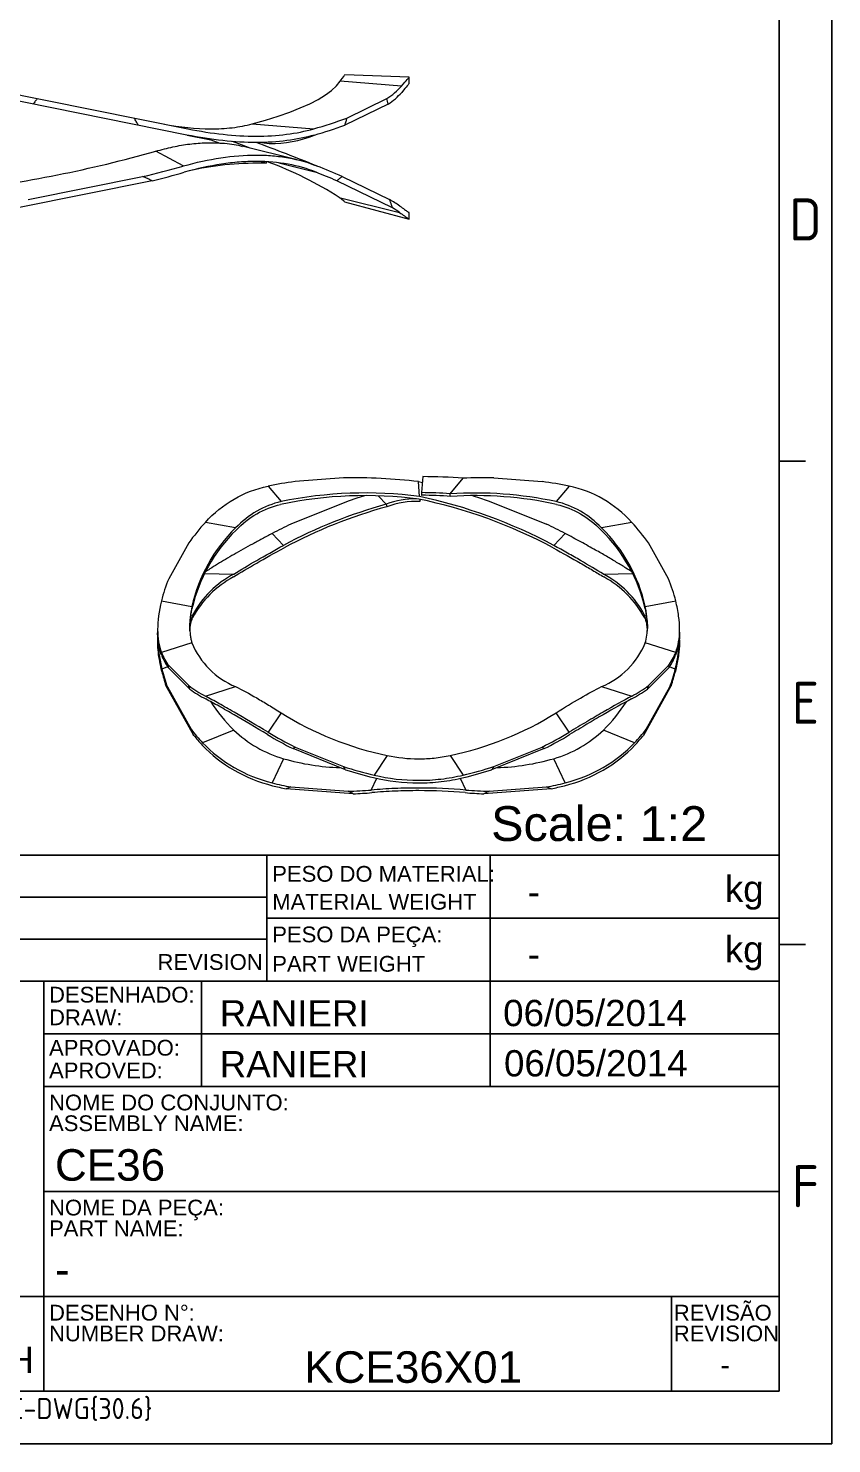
# Model space of a CAD drawing. Header units: millimetres. Extents: x 4337 to 4534, y 1258 to 1534.
# Drawn here: x 4458.8 to 4533.9, y 1258.1 to 1390.3 of the extents above; entities that cross this region are included whole.
import ezdxf
from ezdxf.enums import TextEntityAlignment as Align

# ---------------------------------------------------------------- set-up
doc = ezdxf.new("R2010")
doc.units = ezdxf.units.MM
doc.styles.add('ACISOTS', font='isocp.shx', dxfattribs={"height": 1})
doc.styles.get("Standard").update_dxf_attribs({"font": 'arial.ttf'})

msp = doc.modelspace()

# ---------------------------------------------------------------- linework, layer by layer
at = {"color": 135, "lineweight": 25}
for p, q in [((4533.853, 1533.846), (4533.853, 1258.121)), ((4531.4, 1349.866), (4528.947, 1349.866)), ((4531.4, 1304.729), (4528.947, 1304.729)), ((4533.853, 1258.121), (4336.627, 1258.121))]:
    msp.add_line(p, q, dxfattribs=at)
for p, q in [((4528.947, 1263.027), (4528.947, 1528.94)), ((4356.251, 1313.07), (4528.947, 1313.07)), ((4356.251, 1313.07), (4481.11, 1313.07)), ((4481.11, 1301.295), (4481.11, 1313.07)), ((4501.963, 1313.07), (4501.963, 1307.182)), ((4528.947, 1263.027), (4528.947, 1313.07)), ((4481.11, 1309.145), (4356.251, 1309.145)), ((4481.11, 1307.182), (4528.947, 1307.182)), ((4501.963, 1307.182), (4501.963, 1301.295)), ((4356.251, 1305.22), (4481.11, 1305.22)), ((4356.251, 1301.295), (4460.261, 1301.295)), ((4460.261, 1301.295), (4460.261, 1282.652)), ((4460.261, 1301.295), (4528.947, 1301.295)), ((4474.98, 1301.295), (4474.98, 1291.483)), ((4501.963, 1301.295), (4501.963, 1291.483)), ((4460.261, 1296.389), (4528.947, 1296.389)), ((4460.261, 1291.483), (4528.947, 1291.483)), ((4460.261, 1282.652), (4460.261, 1271.858)), ((4460.261, 1281.67), (4528.947, 1281.67)), ((4460.261, 1271.858), (4356.251, 1271.858)), ((4460.261, 1263.027), (4460.261, 1271.858)), ((4460.261, 1271.858), (4519.135, 1271.858)), ((4518.893, 1271.858), (4518.893, 1263.027)), ((4528.947, 1271.858), (4519.135, 1271.858)), ((4356.251, 1263.027), (4528.947, 1263.027)), ((4356.251, 1263.027), (4528.947, 1263.027))]:
    msp.add_line(p, q)
at = {"color": 7, "linetype": 'Continuous', "lineweight": 15}
for p, q in [((4451.635, 1385.337), (4473.718, 1380.9)), ((4493.675, 1384.88), (4487.959, 1385.337)), ((4494.383, 1385.708), (4488.383, 1385.941)), ((4494.383, 1385.119), (4494.383, 1385.708)), ((4473.628, 1380.318), (4453.802, 1384.302)), ((4492.437, 1383.204), (4488.369, 1381.231)), ((4488.571, 1381.905), (4492.317, 1383.722)), ((4479.724, 1381.361), (4485.479, 1380.9)), ((4473.645, 1380.315), (4475.879, 1379.866)), ((4475.879, 1379.866), (4476.7, 1379.561)), ((4473.291, 1377.426), (4470.723, 1378.806)), ((4483.941, 1378.015), (4478.805, 1379.265)), ((4480.63, 1379.625), (4481.319, 1379.52)), ((4481.078, 1377.681), (4480.488, 1377.833)), ((4481.078, 1377.681), (4481.081, 1377.814)), ((4470.383, 1376.04), (4457.829, 1373.518)), ((4458.818, 1374.29), (4469.496, 1376.435)), ((4492.832, 1373.518), (4487.632, 1376.04)), ((4488.143, 1376.435), (4492.566, 1374.29)), ((4487.858, 1374.496), (4493.489, 1373.091)), ((4488.356, 1374.078), (4494.383, 1372.455)), ((4494.383, 1372.468), (4494.383, 1373.077)), ((4488.25, 1348.295), (4483.728, 1347.955)), ((4495.668, 1348.421), (4495.551, 1346.924)), ((4498.204, 1346.82), (4499.428, 1348.274)), ((4502.29, 1348.295), (4506.812, 1347.955)), ((4481.211, 1347.529), (4482.428, 1346.086)), ((4495.341, 1346.565), (4495.258, 1347.958)), ((4495.258, 1347.958), (4495.625, 1347.878)), ((4495.551, 1346.924), (4495.556, 1346.69)), ((4509.329, 1347.529), (4508.113, 1346.086)), ((4488.678, 1346.133), (4483.339, 1343.98)), ((4495.4, 1346.089), (4495.408, 1346.299)), ((4495.43, 1346.295), (4495.4, 1346.089)), ((4495.556, 1346.69), (4495.586, 1346.683)), ((4501.863, 1346.133), (4507.202, 1343.98)), ((4478.183, 1343.636), (4475.358, 1344.151)), ((4515.182, 1344.151), (4512.357, 1343.636)), ((4482.655, 1342.001), (4481.587, 1343.11)), ((4508.953, 1343.11), (4507.886, 1342.001)), ((4473.801, 1342.226), (4471.928, 1338.874)), ((4518.613, 1338.874), (4516.739, 1342.226)), ((4471.253, 1336.812), (4474.097, 1336.293)), ((4516.443, 1336.293), (4519.288, 1336.812)), ((4470.895, 1334.135), (4470.895, 1333.894)), ((4519.645, 1333.894), (4519.645, 1334.135)), ((4470.895, 1333.402), (4470.895, 1333.158)), ((4474.097, 1332.907), (4471.253, 1332.012)), ((4519.288, 1332.012), (4516.443, 1332.907)), ((4519.645, 1333.158), (4519.645, 1333.402)), ((4473.902, 1328.584), (4471.868, 1330.613)), ((4471.928, 1330.771), (4473.801, 1328.903)), ((4518.673, 1330.613), (4516.638, 1328.584)), ((4516.739, 1328.903), (4518.613, 1330.771)), ((4474.27, 1324.256), (4471.67, 1328.908)), ((4471.804, 1328.784), (4474.015, 1324.827)), ((4475.358, 1327.923), (4478.183, 1328.812)), ((4512.357, 1328.812), (4515.182, 1327.923)), ((4518.87, 1328.908), (4516.27, 1324.256)), ((4516.525, 1324.827), (4518.737, 1328.784)), ((4482.428, 1326.362), (4481.211, 1324.545)), ((4509.329, 1324.545), (4508.113, 1326.362)), ((4478.015, 1324.761), (4475.098, 1323.571)), ((4515.442, 1323.571), (4512.525, 1324.761)), ((4488.453, 1321.041), (4483.542, 1323.02)), ((4483.728, 1323.174), (4488.25, 1321.351)), ((4506.998, 1323.02), (4502.087, 1321.041)), ((4502.29, 1321.351), (4506.812, 1323.174)), ((4482.655, 1322.083), (4481.587, 1319.826)), ((4492.337, 1322.38), (4491.112, 1320.551)), ((4498.204, 1322.38), (4499.428, 1320.551)), ((4508.953, 1319.826), (4507.886, 1322.083)), ((4489.172, 1318.807), (4482.895, 1319.278)), ((4483.339, 1319.446), (4488.678, 1319.045)), ((4507.646, 1319.278), (4501.369, 1318.807)), ((4501.863, 1319.045), (4507.202, 1319.446))]:
    msp.add_line(p, q, dxfattribs=at)
at = {"color": 8, "linetype": 'Continuous', "lineweight": 15}
for p, q in [((4482.229, 1377.707), (4485.713, 1376.838)), ((4492.256, 1345.839), (4491.514, 1346.61)), ((4475.262, 1339.363), (4478.015, 1339.323)), ((4512.525, 1339.323), (4515.279, 1339.363)), ((4474.005, 1335.502), (4474.162, 1335.5)), ((4516.378, 1335.5), (4516.532, 1335.502)), ((4471.833, 1330.664), (4471.298, 1330.446)), ((4519.242, 1330.446), (4518.707, 1330.664)), ((4490.856, 1319.158), (4491.374, 1320.255)), ((4499.165, 1320.257), (4499.684, 1319.158))]:
    msp.add_line(p, q, dxfattribs=at)
at = {"color": 7, "linetype": 'Continuous', "lineweight": 15, "flags": 128}
for points in [[(4479.724, 1381.361), (4480.987, 1381.714), (4482.159, 1382.08), (4483.238, 1382.458), (4484.22, 1382.846), (4485.102, 1383.244), (4485.884, 1383.65), (4486.562, 1384.063), (4487.134, 1384.483), (4487.601, 1384.908), (4487.959, 1385.337)], [(4479.538, 1379.086), (4478.726, 1379.404), (4477.883, 1379.728)], [(4490.218, 1346.635), (4489.513, 1346.411), (4488.678, 1346.133)], [(4500.323, 1346.635), (4500.783, 1346.49), (4501.863, 1346.133)]]:
    msp.add_lwpolyline(points, dxfattribs=at)
at = {"color": 7, "linetype": 'Continuous', "lineweight": 15}
for centre, radius, start, end in [((4488.727, 1389.307), 6.639, 302.7366, 318.18089), ((4488.897, 1388.521), 6.388, 303.65893, 318.66364), ((4474.388, 1420.277), 40.909, 285.73082, 290.28528), ((4474.223, 1420.224), 41.48, 285.83644, 289.93908), ((4481.493, 1390.166), 10.648, 269.0629, 292.35457), ((4437.453, 1496.834), 122.627, 276.90402, 285.74222), ((4413.973, 1199.735), 191.65, 68.00724, 69.81994), ((4442.516, 1487.553), 114.347, 283.64737, 285.61297), ((4480.318, 1348.156), 29.534, 88.5256, 102.01981), ((4469.163, 1345.223), 34.734, 57.4354, 69.68384), ((4443.64, 1273.486), 112.156, 66.62198, 67.93232), ((4443.055, 1484.929), 112.265, 284.08895, 285.67317), ((4441.332, 1267.299), 118.188, 66.93671, 67.94403), ((4486.664, 1363.944), 11.91, 54.91052, 60.2982), ((4487.285, 1364.26), 10.793, 54.91073, 59.07268), ((4489.307, 1297.225), 51.081, 83.31024, 91.18559), ((4495.375, 1292.796), 55.626, 85.82129, 89.69869), ((4501.209, 1299.61), 48.696, 88.72823, 92.09574), ((4488.121, 1314.353), 33.889, 97.44747, 101.76462), ((4490.296, 1308.283), 38.613, 82.49163, 101.75717), ((4495.344, 1307.681), 39.243, 85.82129, 89.69869), ((4500.497, 1310.545), 36.347, 77.9052, 93.61733), ((4502.419, 1314.353), 33.889, 78.23538, 82.55253), ((4490.3, 1307.928), 38.72, 82.60703, 101.79815), ((4504.268, 1301.865), 45.585, 105.27768, 118.3026), ((4504.297, 1301.539), 45.666, 105.21594, 118.22422), ((4494.915, 1339.189), 7.162, 88.63579, 111.79421), ((4494.918, 1339.083), 7.022, 86.06711, 111.78547), ((4485.697, 1300.28), 47.034, 61.91454, 78.24041), ((4485.674, 1300.47), 47.097, 61.86043, 78.15529), ((4495.348, 1306.752), 39.932, 85.81967, 89.65835), ((4500.505, 1310.406), 36.241, 77.81007, 93.55233), ((4490.56, 1330.264), 20.59, 137.58855, 144.48339), ((4499.98, 1330.264), 20.59, 35.51661, 42.41145), ((4488.642, 1333.008), 14.911, 134.53941, 167.27203), ((4488.682, 1332.741), 14.956, 134.40516, 167.0704), ((4502.71, 1302.783), 45.525, 115.18323, 117.64436), ((4487.83, 1302.783), 45.525, 62.35564, 64.81677), ((4501.859, 1332.741), 14.956, 12.9296, 45.59484), ((4501.899, 1333.008), 14.911, 12.72797, 45.46059), ((4484.987, 1333.455), 14.139, 157.46283, 166.264), ((4482.29, 1330.909), 9.212, 117.88642, 152.04089), ((4482.351, 1331.1), 9.296, 117.79944, 151.74999), ((4508.19, 1331.1), 9.296, 28.25001, 62.20056), ((4508.25, 1330.909), 9.212, 27.95911, 62.11358), ((4505.553, 1333.455), 14.139, 13.736, 22.53717), ((4480.997, 1335.705), 7.445, 202.0726, 247.79817), ((4509.544, 1335.705), 7.445, 292.20183, 337.9274), ((4476.721, 1334.184), 5.884, 201.65672, 215.45021), ((4476.69, 1333.924), 5.849, 201.8915, 214.48015), ((4513.82, 1334.184), 5.884, 324.54979, 338.34328), ((4513.851, 1333.924), 5.849, 325.51985, 338.1085), ((4485.356, 1333.563), 14.456, 193.30113, 198.78485), ((4485.358, 1333.814), 14.457, 193.47327, 200.36105), ((4505.183, 1333.814), 14.457, 339.63895, 346.52673), ((4505.184, 1333.563), 14.456, 341.21515, 346.69887), ((4481.324, 1339.13), 12.695, 233.66067, 241.97168), ((4481.418, 1339.04), 12.877, 234.29011, 242.08698), ((4509.123, 1339.04), 12.877, 297.91302, 305.70989), ((4509.217, 1339.13), 12.695, 298.02832, 306.33933), ((4487.648, 1334.825), 13.931, 212.18029, 226.25194), ((4502.892, 1334.824), 13.931, 313.74802, 327.82324), ((4498.46, 1351.937), 30.184, 237.91797, 258.29641), ((4492.081, 1351.937), 30.184, 281.70359, 302.08203), ((4486.739, 1334.704), 16.108, 217.82256, 223.72281), ((4497.674, 1351.522), 31.813, 238.74131, 243.62673), ((4497.729, 1351.865), 31.925, 238.84291, 243.98911), ((4492.812, 1351.865), 31.925, 296.01089, 301.15709), ((4492.866, 1351.522), 31.813, 296.37327, 301.25869), ((4503.802, 1334.704), 16.108, 316.27719, 322.17744), ((4486.807, 1334.515), 16.199, 219.29595, 223.55101), ((4503.734, 1334.515), 16.199, 316.44899, 320.70405), ((4488.692, 1343.077), 21.844, 253.95653, 268.04262), ((4501.849, 1343.077), 21.844, 271.95738, 286.04347), ((4499.442, 1355.855), 36.274, 252.0301, 256.72474), ((4499.446, 1355.629), 36.293, 252.36862, 256.63569), ((4491.099, 1355.855), 36.274, 283.27526, 287.9699), ((4491.094, 1355.629), 36.293, 283.36431, 287.63138), ((4487.356, 1342.184), 23.09, 255.53305, 259.98077), ((4487.294, 1341.671), 22.821, 255.64105, 258.88604), ((4488.086, 1351.539), 32.499, 271.04233, 274.88862), ((4502.454, 1351.539), 32.499, 265.11138, 268.95767), ((4503.185, 1342.184), 23.09, 280.01923, 284.46695), ((4503.247, 1341.671), 22.821, 281.11396, 284.35895), ((4488.067, 1351.596), 32.807, 271.93044, 274.97348), ((4502.474, 1351.596), 32.807, 265.02652, 268.06956)]:
    msp.add_arc(centre, radius, start, end, dxfattribs=at)
for points in [[(4487.959, 1385.337), (4488.239, 1385.733), (4488.383, 1385.941), (4488.383, 1385.941)], [(4493.675, 1384.88), (4494.142, 1385.425), (4494.383, 1385.708), (4494.383, 1385.708)], [(4494.383, 1385.119), (4494.383, 1385.119), (4494.148, 1384.84), (4493.693, 1384.302)], [(4498.259, 1346.578), (4498.241, 1346.659), (4498.222, 1346.739), (4498.204, 1346.82)], [(4492.256, 1345.839), (4492.275, 1345.761), (4492.293, 1345.682), (4492.312, 1345.604)]]:
    msp.add_open_spline(points, degree=3, dxfattribs=at)
for points, knots in [([(4459.672, 1383.722), (4459.604, 1383.638), (4459.466, 1383.468), (4459.333, 1383.293), (4459.266, 1383.204)], [0, 0, 0, 0, 0.49287304, 1, 1, 1, 1]), ([(4492.437, 1383.204), (4492.418, 1383.293), (4492.379, 1383.468), (4492.338, 1383.638), (4492.317, 1383.722)], [0, 0, 0, 0, 0.507127, 1, 1, 1, 1]), ([(4469.088, 1381.231), (4469.027, 1381.345), (4468.905, 1381.572), (4468.779, 1381.795), (4468.716, 1381.905)], [0, 0, 0, 0, 0.506531, 1, 1, 1, 1]), ([(4471.427, 1381.361), (4472.99, 1381.047), (4474.464, 1380.885), (4476.543, 1380.884), (4477.213, 1380.923), (4478.185, 1381.043), (4478.504, 1381.093), (4479.125, 1381.213), (4479.428, 1381.282), (4479.724, 1381.361)], [0, 0, 0, 0, 0.5, 0.5, 0.75, 0.75, 0.875, 0.875, 1, 1, 1, 1]), ([(4488.571, 1381.905), (4488.537, 1381.795), (4488.469, 1381.572), (4488.403, 1381.345), (4488.369, 1381.231)], [0, 0, 0, 0, 0.493469, 1, 1, 1, 1]), ([(4485.543, 1380.318), (4483.928, 1379.856), (4482.121, 1379.618), (4479.119, 1379.616), (4478.065, 1379.676), (4475.897, 1379.911), (4474.779, 1380.087), (4473.628, 1380.318)], [0, 0, 0, 0, 0.5, 0.5, 0.75, 0.75, 1, 1, 1, 1]), ([(4473.718, 1380.9), (4475.987, 1380.444), (4478.111, 1380.21), (4481.077, 1380.208), (4482.031, 1380.267), (4483.83, 1380.499), (4484.68, 1380.672), (4485.479, 1380.9)], [0, 0, 0, 0, 0.5, 0.5, 0.75, 0.75, 1, 1, 1, 1]), ([(4470.723, 1378.806), (4471.259, 1378.95), (4472.336, 1379.239), (4473.913, 1379.499), (4475.458, 1379.626), (4477.051, 1379.572), (4478.177, 1379.453), (4478.751, 1379.27), (4478.802, 1379.254)], [0, 0, 0, 0, 0.1825905, 0.3664285, 0.5543868, 0.7438376, 0.9774682, 1, 1, 1, 1]), ([(4473.291, 1377.426), (4475.704, 1378.101), (4477.971, 1378.447), (4480.611, 1378.45), (4481.132, 1378.429), (4482.142, 1378.342), (4482.632, 1378.278), (4484.056, 1378.02), (4484.945, 1377.764), (4485.777, 1377.426)], [0, 0, 0, 0, 0.5, 0.5, 0.625, 0.625, 0.75, 0.75, 1, 1, 1, 1]), ([(4485.713, 1376.838), (4484.066, 1377.506), (4482.207, 1377.848), (4479.604, 1377.851), (4479.067, 1377.83), (4477.975, 1377.745), (4477.42, 1377.68), (4475.731, 1377.425), (4474.573, 1377.172), (4473.383, 1376.838)], [0, 0, 0, 0, 0.5, 0.5, 0.625, 0.625, 0.75, 0.75, 1, 1, 1, 1]), ([(4470.383, 1376.04), (4470.285, 1376.088), (4470.091, 1376.184), (4469.795, 1376.316), (4469.595, 1376.395), (4469.496, 1376.435)], [0, 0, 0, 0, 0.3368213, 0.6700699, 1, 1, 1, 1]), ([(4488.143, 1376.435), (4488.101, 1376.406), (4488.016, 1376.346), (4487.889, 1376.25), (4487.761, 1376.149), (4487.675, 1376.077), (4487.632, 1376.04)], [0, 0, 0, 0, 0.2471467, 0.4961237, 0.7470395, 1, 1, 1, 1]), ([(4488.36, 1374.089), (4488.362, 1374.088), (4488.368, 1374.083), (4488.191, 1374.227), (4487.958, 1374.415), (4487.858, 1374.496)], [0, 0, 0, 0, 0.253276, 0.6811938, 1, 1, 1, 1]), ([(4492.832, 1373.518), (4492.804, 1373.608), (4492.747, 1373.786), (4492.658, 1374.043), (4492.596, 1374.208), (4492.566, 1374.29)], [0, 0, 0, 0, 0.33823901, 0.67152686, 1, 1, 1, 1]), ([(4493.511, 1373.69), (4493.669, 1373.576), (4493.987, 1373.349), (4494.26, 1373.152), (4494.391, 1373.058), (4494.37, 1373.074), (4494.365, 1373.077)], [0, 0, 0, 0, 0.2991113, 0.5996411, 0.9046593, 1, 1, 1, 1]), ([(4493.489, 1373.091), (4493.652, 1372.976), (4493.977, 1372.745), (4494.257, 1372.545), (4494.391, 1372.449), (4494.37, 1372.465), (4494.364, 1372.468)], [0, 0, 0, 0, 0.29906335, 0.59957261, 0.90465924, 1, 1, 1, 1]), ([(4475.358, 1344.151), (4476.152, 1345.023), (4477.042, 1345.75), (4479.027, 1346.896), (4480.087, 1347.294), (4481.211, 1347.529)], [0, 0, 0, 0, 0.5, 0.5, 1, 1, 1, 1]), ([(4515.182, 1344.151), (4514.389, 1345.023), (4513.498, 1345.75), (4511.514, 1346.896), (4510.453, 1347.294), (4509.329, 1347.529)], [0, 0, 0, 0, 0.5, 0.5, 1, 1, 1, 1]), ([(4482.428, 1346.086), (4481.632, 1345.902), (4480.874, 1345.608), (4479.438, 1344.779), (4478.782, 1344.257), (4478.183, 1343.636)], [0, 0, 0, 0, 0.5, 0.5, 1, 1, 1, 1]), ([(4478.217, 1343.426), (4478.806, 1344.034), (4479.451, 1344.547), (4480.861, 1345.36), (4481.604, 1345.649), (4482.383, 1345.83)], [0, 0, 0, 0, 0.5, 0.5, 1, 1, 1, 1]), ([(4512.357, 1343.636), (4511.759, 1344.257), (4511.103, 1344.779), (4509.667, 1345.608), (4508.909, 1345.902), (4508.113, 1346.086)], [0, 0, 0, 0, 0.5, 0.5, 1, 1, 1, 1]), ([(4508.157, 1345.83), (4508.937, 1345.649), (4509.68, 1345.36), (4511.089, 1344.547), (4511.735, 1344.034), (4512.324, 1343.426)], [0, 0, 0, 0, 0.5, 0.5, 1, 1, 1, 1]), ([(4481.587, 1343.11), (4481.275, 1342.946), (4480.652, 1342.617), (4479.748, 1342.126), (4478.872, 1341.639), (4478.032, 1341.161), (4477.234, 1340.694), (4476.479, 1340.24), (4475.848, 1339.85), (4475.489, 1339.617), (4475.35, 1339.527)], [0, 0, 0, 0, 0.1303223, 0.2606428, 0.3927194, 0.5247954, 0.655108, 0.7854212, 0.9175051, 1, 1, 1, 1]), ([(4515.191, 1339.526), (4515.009, 1339.644), (4514.562, 1339.933), (4513.768, 1340.419), (4512.823, 1340.98), (4511.713, 1341.616), (4510.434, 1342.326), (4509.448, 1342.848), (4508.953, 1343.11)], [0, 0, 0, 0, 0.1081496, 0.2654332, 0.4258557, 0.5862776, 0.7922762, 1, 1, 1, 1]), ([(4477.982, 1339.052), (4478.637, 1339.457), (4479.361, 1339.888), (4480.95, 1340.805), (4481.799, 1341.282), (4482.701, 1341.775)], [0, 0, 0, 0, 0.5, 0.5, 1, 1, 1, 1]), ([(4478.015, 1339.323), (4478.662, 1339.722), (4479.375, 1340.145), (4480.937, 1341.046), (4481.77, 1341.516), (4482.655, 1342.001)], [0, 0, 0, 0, 0.5, 0.5, 1, 1, 1, 1]), ([(4507.84, 1341.775), (4508.746, 1341.28), (4509.592, 1340.804), (4510.773, 1340.123), (4511.152, 1339.901), (4511.88, 1339.467), (4512.23, 1339.256), (4512.559, 1339.052)], [0, 0, 0, 0, 0.5, 0.5, 0.75, 0.75, 1, 1, 1, 1]), ([(4512.525, 1339.323), (4511.875, 1339.724), (4511.163, 1340.146), (4510.003, 1340.816), (4509.6, 1341.045), (4508.765, 1341.515), (4508.33, 1341.757), (4507.886, 1342.001)], [0, 0, 0, 0, 0.5, 0.5, 0.75, 0.75, 1, 1, 1, 1]), ([(4471.253, 1336.812), (4471.016, 1335.837), (4470.896, 1334.943), (4470.895, 1333.733), (4470.925, 1333.35), (4471.045, 1332.641), (4471.134, 1332.314), (4471.253, 1332.012)], [0, 0, 0, 0, 0.5, 0.5, 0.75, 0.75, 1, 1, 1, 1]), ([(4474.097, 1336.293), (4473.963, 1335.605), (4473.896, 1334.976), (4473.895, 1334.127), (4473.912, 1333.86), (4473.962, 1333.483), (4473.984, 1333.362), (4474.034, 1333.128), (4474.064, 1333.015), (4474.097, 1332.907)], [0, 0, 0, 0, 0.5, 0.5, 0.75, 0.75, 0.875, 0.875, 1, 1, 1, 1]), ([(4516.443, 1332.907), (4516.577, 1333.339), (4516.645, 1333.836), (4516.645, 1334.684), (4516.629, 1334.983), (4516.578, 1335.458), (4516.557, 1335.621), (4516.506, 1335.952), (4516.477, 1336.121), (4516.443, 1336.293)], [0, 0, 0, 0, 0.5, 0.5, 0.75, 0.75, 0.875, 0.875, 1, 1, 1, 1]), ([(4519.288, 1332.012), (4519.525, 1332.615), (4519.645, 1333.318), (4519.646, 1334.527), (4519.615, 1334.957), (4519.496, 1335.855), (4519.406, 1336.324), (4519.288, 1336.812)], [0, 0, 0, 0, 0.5, 0.5, 0.75, 0.75, 1, 1, 1, 1]), ([(4473.903, 1334.268), (4473.902, 1334.341), (4473.898, 1334.644), (4473.948, 1335.118), (4474.024, 1335.659), (4474.078, 1335.945), (4474.105, 1336.088)], [0, 0, 0, 0, 0.1345988, 0.5621342, 0.7808643, 1, 1, 1, 1]), ([(4474.162, 1335.5), (4474.114, 1335.367), (4474.018, 1335.101), (4473.931, 1334.642), (4473.912, 1334.292), (4473.903, 1334.129)], [0, 0, 0, 0, 0.3458162, 0.6939952, 1, 1, 1, 1]), ([(4473.908, 1334.03), (4473.909, 1334.042), (4473.913, 1334.295), (4473.982, 1334.717), (4474.096, 1335.057), (4474.153, 1335.228)], [0, 0, 0, 0, 0.02454013, 0.50948034, 1, 1, 1, 1]), ([(4516.636, 1334.067), (4516.635, 1334.148), (4516.632, 1334.48), (4516.558, 1334.978), (4516.438, 1335.325), (4516.378, 1335.5)], [0, 0, 0, 0, 0.1400358, 0.5675054, 1, 1, 1, 1]), ([(4516.387, 1335.228), (4516.434, 1335.097), (4516.527, 1334.834), (4516.606, 1334.418), (4516.623, 1334.114), (4516.629, 1333.993)], [0, 0, 0, 0, 0.3748177, 0.7521961, 1, 1, 1, 1]), ([(4516.435, 1336.088), (4516.483, 1335.821), (4516.578, 1335.286), (4516.64, 1334.669), (4516.637, 1334.339), (4516.637, 1334.234)], [0, 0, 0, 0, 0.403912, 0.8105459, 1, 1, 1, 1]), ([(4471.262, 1331.743), (4471.194, 1331.934), (4471.058, 1332.317), (4470.943, 1332.977), (4470.89, 1333.503), (4470.9, 1333.829), (4470.902, 1333.893)], [0, 0, 0, 0, 0.30502267, 0.61162031, 0.92326806, 1, 1, 1, 1]), ([(4470.902, 1333.639), (4470.9, 1333.41), (4470.895, 1333.008), (4470.95, 1332.37), (4471.03, 1331.762), (4471.144, 1331.122), (4471.247, 1330.672), (4471.298, 1330.446)], [0, 0, 0, 0, 0.2462285, 0.4329932, 0.6204308, 0.8098862, 1, 1, 1, 1]), ([(4519.242, 1330.446), (4519.313, 1330.759), (4519.454, 1331.388), (4519.583, 1332.27), (4519.652, 1333.051), (4519.639, 1333.499), (4519.634, 1333.697)], [0, 0, 0, 0, 0.2592704, 0.5203133, 0.7871682, 1, 1, 1, 1]), ([(4519.638, 1333.894), (4519.637, 1333.701), (4519.633, 1333.2), (4519.524, 1332.469), (4519.361, 1331.986), (4519.278, 1331.743)], [0, 0, 0, 0, 0.2367219, 0.6167907, 1, 1, 1, 1]), ([(4471.288, 1330.237), (4471.219, 1330.549), (4471.081, 1331.173), (4470.956, 1332.045), (4470.894, 1332.712), (4470.902, 1333.059), (4470.904, 1333.158)], [0, 0, 0, 0, 0.2902981, 0.5825807, 0.8813745, 1, 1, 1, 1]), ([(4519.637, 1333.158), (4519.638, 1333.004), (4519.64, 1332.678), (4519.59, 1332.127), (4519.512, 1331.531), (4519.402, 1330.902), (4519.302, 1330.459), (4519.252, 1330.237)], [0, 0, 0, 0, 0.1824934, 0.3850844, 0.588392, 0.793846, 1, 1, 1, 1]), ([(4471.928, 1330.771), (4471.918, 1330.746), (4471.897, 1330.694), (4471.878, 1330.64), (4471.868, 1330.613)], [0, 0, 0, 0, 0.493469, 1, 1, 1, 1]), ([(4518.673, 1330.613), (4518.663, 1330.64), (4518.643, 1330.694), (4518.623, 1330.746), (4518.613, 1330.771)], [0, 0, 0, 0, 0.506531, 1, 1, 1, 1]), ([(4471.804, 1328.784), (4471.792, 1328.796), (4471.769, 1328.819), (4471.736, 1328.851), (4471.702, 1328.881), (4471.681, 1328.899), (4471.67, 1328.908)], [0, 0, 0, 0, 0.2471467, 0.4961237, 0.7470395, 1, 1, 1, 1]), ([(4473.902, 1328.584), (4473.885, 1328.638), (4473.852, 1328.745), (4473.818, 1328.851), (4473.801, 1328.903)], [0, 0, 0, 0, 0.5071269, 1, 1, 1, 1]), ([(4478.183, 1328.812), (4478.782, 1328.514), (4479.437, 1328.162), (4480.505, 1327.546), (4480.878, 1327.324), (4481.639, 1326.86), (4482.029, 1326.616), (4482.428, 1326.362)], [0, 0, 0, 0, 0.5, 0.5, 0.75, 0.75, 1, 1, 1, 1]), ([(4508.113, 1326.362), (4508.909, 1326.869), (4509.667, 1327.333), (4511.103, 1328.162), (4511.759, 1328.514), (4512.357, 1328.812)], [0, 0, 0, 0, 0.5, 0.5, 1, 1, 1, 1]), ([(4516.739, 1328.903), (4516.723, 1328.851), (4516.688, 1328.745), (4516.655, 1328.638), (4516.638, 1328.584)], [0, 0, 0, 0, 0.49287304, 1, 1, 1, 1]), ([(4518.87, 1328.908), (4518.856, 1328.896), (4518.827, 1328.872), (4518.783, 1328.831), (4518.752, 1328.8), (4518.737, 1328.784)], [0, 0, 0, 0, 0.3368213, 0.6700699, 1, 1, 1, 1]), ([(4481.211, 1324.545), (4480.086, 1325.227), (4479.03, 1325.853), (4477.799, 1326.564), (4477.557, 1326.702), (4477.083, 1326.972), (4476.852, 1327.102), (4476.178, 1327.478), (4475.756, 1327.71), (4475.358, 1327.923)], [0, 0, 0, 0, 0.5, 0.5, 0.625, 0.625, 0.75, 0.75, 1, 1, 1, 1]), ([(4481.167, 1324.327), (4480.058, 1325.001), (4479.016, 1325.621), (4477.802, 1326.322), (4477.563, 1326.458), (4477.095, 1326.724), (4476.867, 1326.853), (4476.201, 1327.223), (4475.783, 1327.451), (4475.39, 1327.661)], [0, 0, 0, 0, 0.5, 0.5, 0.625, 0.625, 0.75, 0.75, 1, 1, 1, 1]), ([(4515.182, 1327.923), (4514.388, 1327.497), (4513.5, 1327.001), (4512.271, 1326.292), (4512.019, 1326.145), (4511.503, 1325.843), (4511.239, 1325.688), (4510.44, 1325.215), (4509.892, 1324.886), (4509.329, 1324.545)], [0, 0, 0, 0, 0.5, 0.5, 0.625, 0.625, 0.75, 0.75, 1, 1, 1, 1]), ([(4515.151, 1327.661), (4514.364, 1327.241), (4513.487, 1326.753), (4512.274, 1326.053), (4512.025, 1325.909), (4511.516, 1325.61), (4511.257, 1325.457), (4510.469, 1324.989), (4509.929, 1324.665), (4509.374, 1324.327)], [0, 0, 0, 0, 0.5, 0.5, 0.625, 0.625, 0.75, 0.75, 1, 1, 1, 1]), ([(4474.27, 1324.256), (4474.242, 1324.32), (4474.185, 1324.449), (4474.1, 1324.64), (4474.043, 1324.765), (4474.015, 1324.827)], [0, 0, 0, 0, 0.338239, 0.6715268, 1, 1, 1, 1]), ([(4478.015, 1324.761), (4478.662, 1324.139), (4479.375, 1323.6), (4480.937, 1322.698), (4481.77, 1322.345), (4482.655, 1322.083)], [0, 0, 0, 0, 0.5, 0.5, 1, 1, 1, 1]), ([(4507.886, 1322.083), (4508.77, 1322.345), (4509.604, 1322.698), (4511.166, 1323.6), (4511.879, 1324.139), (4512.525, 1324.761)], [0, 0, 0, 0, 0.5, 0.5, 1, 1, 1, 1]), ([(4516.525, 1324.827), (4516.497, 1324.765), (4516.441, 1324.64), (4516.356, 1324.449), (4516.299, 1324.32), (4516.27, 1324.256)], [0, 0, 0, 0, 0.32847314, 0.66176099, 1, 1, 1, 1]), ([(4475.066, 1323.354), (4475.936, 1322.438), (4476.925, 1321.657), (4479.144, 1320.376), (4480.345, 1319.893), (4481.634, 1319.563)], [0, 0, 0, 0, 0.5, 0.5, 1, 1, 1, 1]), ([(4475.098, 1323.571), (4475.96, 1322.668), (4476.938, 1321.898), (4479.131, 1320.632), (4480.316, 1320.155), (4481.587, 1319.826)], [0, 0, 0, 0, 0.5, 0.5, 1, 1, 1, 1]), ([(4483.728, 1323.174), (4483.697, 1323.149), (4483.634, 1323.099), (4483.573, 1323.047), (4483.542, 1323.02)], [0, 0, 0, 0, 0.492873, 1, 1, 1, 1]), ([(4506.998, 1323.02), (4506.967, 1323.047), (4506.907, 1323.099), (4506.843, 1323.149), (4506.812, 1323.174)], [0, 0, 0, 0, 0.507127, 1, 1, 1, 1]), ([(4508.906, 1319.563), (4510.195, 1319.893), (4511.396, 1320.376), (4513.616, 1321.657), (4514.604, 1322.438), (4515.474, 1323.354)], [0, 0, 0, 0, 0.5, 0.5, 1, 1, 1, 1]), ([(4508.953, 1319.826), (4510.225, 1320.155), (4511.41, 1320.632), (4513.602, 1321.898), (4514.58, 1322.668), (4515.442, 1323.571)], [0, 0, 0, 0, 0.5, 0.5, 1, 1, 1, 1]), ([(4492.337, 1322.38), (4493.307, 1322.175), (4494.283, 1322.07), (4495.752, 1322.069), (4496.243, 1322.095), (4496.981, 1322.173), (4497.227, 1322.206), (4497.717, 1322.284), (4497.961, 1322.329), (4498.204, 1322.38)], [0, 0, 0, 0, 0.5, 0.5, 0.75, 0.75, 0.875, 0.875, 1, 1, 1, 1]), ([(4488.453, 1321.041), (4488.42, 1321.093), (4488.353, 1321.197), (4488.284, 1321.3), (4488.25, 1321.351)], [0, 0, 0, 0, 0.5065309, 1, 1, 1, 1]), ([(4491.057, 1320.318), (4492.443, 1319.989), (4493.843, 1319.821), (4495.967, 1319.82), (4496.681, 1319.862), (4498.091, 1320.029), (4498.79, 1320.154), (4499.483, 1320.318)], [0, 0, 0, 0, 0.5, 0.5, 0.75, 0.75, 1, 1, 1, 1]), ([(4491.112, 1320.551), (4492.48, 1320.228), (4493.862, 1320.063), (4495.958, 1320.062), (4496.663, 1320.103), (4498.055, 1320.267), (4498.745, 1320.389), (4499.428, 1320.551)], [0, 0, 0, 0, 0.5, 0.5, 0.75, 0.75, 1, 1, 1, 1]), ([(4502.29, 1321.351), (4502.256, 1321.3), (4502.187, 1321.197), (4502.121, 1321.093), (4502.087, 1321.041)], [0, 0, 0, 0, 0.49346905, 1, 1, 1, 1]), ([(4483.339, 1319.446), (4483.289, 1319.429), (4483.189, 1319.394), (4483.041, 1319.338), (4482.944, 1319.298), (4482.895, 1319.278)], [0, 0, 0, 0, 0.3284731, 0.661761, 1, 1, 1, 1]), ([(4489.172, 1318.807), (4489.117, 1318.835), (4489.008, 1318.891), (4488.843, 1318.97), (4488.733, 1319.02), (4488.678, 1319.045)], [0, 0, 0, 0, 0.3368213, 0.6700699, 1, 1, 1, 1]), ([(4499.684, 1319.158), (4498.244, 1319.281), (4496.777, 1319.343), (4494.912, 1319.344), (4494.535, 1319.34), (4493.787, 1319.324), (4493.415, 1319.313), (4492.306, 1319.266), (4491.577, 1319.22), (4490.856, 1319.158)], [0, 0, 0, 0, 0.5, 0.5, 0.625, 0.625, 0.75, 0.75, 1, 1, 1, 1]), ([(4499.63, 1318.912), (4498.206, 1319.036), (4496.758, 1319.099), (4494.916, 1319.099), (4494.545, 1319.095), (4493.806, 1319.08), (4493.438, 1319.068), (4492.344, 1319.021), (4491.623, 1318.974), (4490.911, 1318.912)], [0, 0, 0, 0, 0.5, 0.5, 0.625, 0.625, 0.75, 0.75, 1, 1, 1, 1]), ([(4501.863, 1319.045), (4501.822, 1319.027), (4501.739, 1318.989), (4501.616, 1318.931), (4501.492, 1318.87), (4501.41, 1318.828), (4501.369, 1318.807)], [0, 0, 0, 0, 0.2471467, 0.4961237, 0.7470395, 1, 1, 1, 1]), ([(4507.646, 1319.278), (4507.597, 1319.298), (4507.5, 1319.338), (4507.352, 1319.394), (4507.252, 1319.429), (4507.202, 1319.446)], [0, 0, 0, 0, 0.33823901, 0.67152686, 1, 1, 1, 1])]:
    msp.add_open_spline(points, degree=3, knots=knots, dxfattribs=at)

# ---------------------------------------------------------------- texts
at = {"color": 135, "lineweight": 25, "style": 'ACISOTS'}
for s, p in [('D', (4531.4, 1372.434)), ('E', (4531.4, 1327.298)), ('F', (4531.4, 1282.161))]:
    msp.add_text(s, height=3.925, dxfattribs=at).set_placement(p, align=Align.MIDDLE)
for s, height, p in [('PESO DO MATERIAL:', 1.47184, (4481.604, 1310.595)), ('kg', 2.4531, (4523.877, 1308.714)), ('MATERIAL WEIGHT', 1.47184, (4481.604, 1307.988)), ('PESO DA PEÇA:', 1.47184, (4481.604, 1304.938)), ('kg', 2.4531, (4523.877, 1303.054)), ('REVISION', 1.4718, (4470.884, 1302.364)), ('PART WEIGHT', 1.47184, (4481.604, 1302.192)), ('DESENHADO:', 1.4718, (4460.755, 1299.314)), ('DRAW:', 1.4718, (4460.755, 1297.196)), ('APROVADO:', 1.4718, (4460.755, 1294.357)), ('APROVED:', 1.4718, (4460.755, 1292.24)), ('NOME DO CONJUNTO:', 1.47184, (4460.755, 1289.245)), ('ASSEMBLY NAME:', 1.47184, (4460.755, 1287.307)), ('NOME DA PEÇA:', 1.47184, (4460.755, 1279.432)), ('PART NAME:', 1.4718, (4460.755, 1277.494)), ('REVISÃO', 1.4718, (4519.112, 1269.62)), ('DESENHO N%%d:', 1.47184, (4460.755, 1269.62)), ('NUMBER DRAW:', 1.47184, (4460.755, 1267.682)), ('REVISION', 1.4718, (4519.112, 1267.682))]:
    msp.add_text(s, height=height).set_placement(p)
at = {"ltscale": 0.25, "insert": (4502.04, 1317.647), "char_height": 3.25, "attachment_point": 1}
msp.add_mtext_dynamic_manual_height_columns('Scale: 1:2', width=26.74894, gutter_width=12.5, heights=[0], dxfattribs=at)
for p in [(4505.458, 1309.662), (4505.458, 1303.824)]:
    msp.add_attdef('-', text='', height=2.453).set_placement(p, align=Align.MIDDLE_LEFT)
for tag, p, height in [('RANIERI', (4476.7, 1297.081), 2.453), ('06/05/2014', (4503.17, 1297.109), 2.453), ('RANIERI', (4476.698, 1292.333), 2.453), ('06/05/2014', (4503.248, 1292.415), 2.453), ('CE36', (4461.31, 1282.676), 2.944), ('-', (4461.31, 1272.938), 2.944), ('KCE36X01', (4484.591, 1263.805), 2.944)]:
    msp.add_attdef(tag, p, '', height=height)
for tag, height, p in [('HIGH', 2.453, (4455.069, 1265.949)), ('-', 1.919, (4523.902, 1265.47))]:
    msp.add_attdef(tag, text='', height=height).set_placement(p, align=Align.MIDDLE_CENTER)
at = {"color": 135, "style": 'ACISOTS'}
msp.add_attdef('GEN-TITLE-DWG{30.6}', (4447.018, 1260.423), '', height=1.962, dxfattribs=at)

doc.saveas('drawing.dxf')
